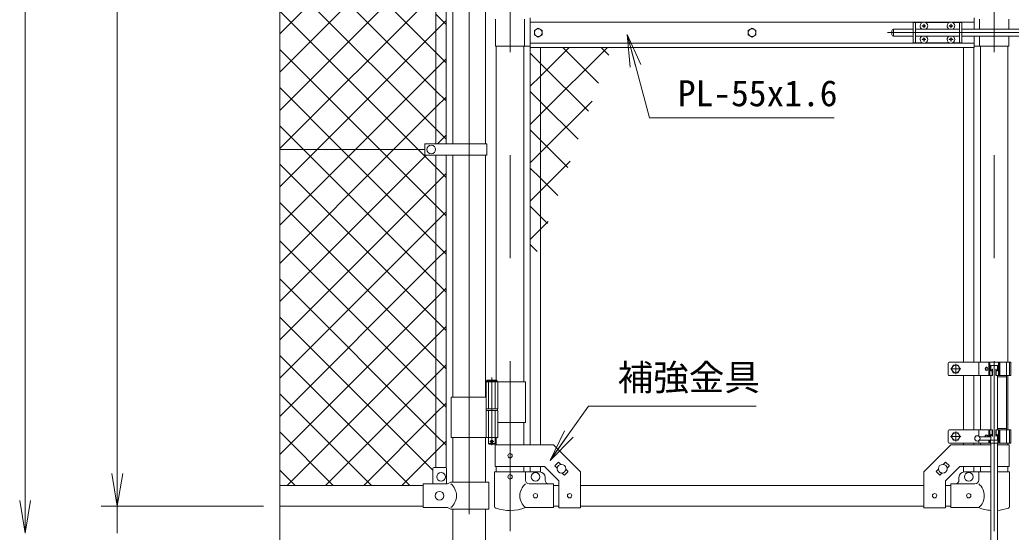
# Model space of a CAD drawing. Units: millimetres, scale not verified. Extents: x -6300 to 6300, y -4455 to 4455.
# Drawn here: x 273 to 2104, y -854 to 93 of the extents above; entities that cross this region are included whole.
import ezdxf
from ezdxf.enums import TextEntityAlignment as Align

# ---------------------------------------------------------------- set-up
doc = ezdxf.new("R2010")
doc.units = ezdxf.units.MM
doc.header["$LTSCALE"] = 30
for name, pattern in [('DASHED', [7.5, 6, -1.5]), ('USER1', [50.8, 31.75, -6.35, 6.35, -6.35]), ('USER2', [0.375, 0.25, -0.125])]:
    doc.linetypes.add(name, pattern=pattern)
for name, color, linetype, lineweight in [('0-0_D-STR-TXT', 7, 'Continuous', 9), ('0-3_D-BMK', 2, 'USER1', 13), ('0-4_D-STR1', 1, 'Continuous', 18), ('0-5_D-STR3', 3, 'Continuous', 13), ('0-6_D-STR-DIM', 7, 'Continuous', 9), ('0-7_0', 7, 'Continuous', 9), ('0-B_D-STR2', 7, 'Continuous', 9)]:
    doc.layers.add(name, color=color, linetype=linetype, lineweight=lineweight)
doc.styles.add('ＭＳ ゴシック', font='')
doc.styles.get('ＭＳ ゴシック').set_extended_font_data('MS Gothic')

# ---------------------------------------------------------------- blocks, each defined once
blk = doc.blocks.new('_Open')
at = {"layer": '0-7_0'}
blk.add_line((-30, 5), (0, 0), dxfattribs=at)
blk.add_lwpolyline([(-30, -5), (0, 0), (-30, 0)], dxfattribs=at)

msp = doc.modelspace()

# ---------------------------------------------------------------- linework, layer by layer
at = {"layer": '0-0_D-STR-TXT'}
for points in [[(1776.65, -88.42), (1435.37, -88.42), (1394.86, 63.73)], [(1632.82, -621.57), (1322.76, -621.57), (1252.93, -720.2)]]:
    msp.add_lwpolyline(points, dxfattribs=at)
at = {"layer": '0-3_D-BMK'}
for p, q in [((1102.51, 3179.08), (1102.51, -1266.74)), ((1177.91, 985.57), (1177.91, -852.82)), ((2072.11, 985.57), (2072.11, -852.82)), ((1875.04, 68.84), (2499.49, 68.84)), ((2001.11, -543.16), (2001.11, -562.16)), ((2072.11, -546.16), (2072.11, -852.82)), ((2010.61, -552.66), (1991.61, -552.66)), ((1144.35, -568.74), (1144.35, -693.63)), ((2001.11, -668.16), (2001.11, -687.16)), ((1147.98, -686.66), (1140.73, -686.66)), ((2010.61, -677.66), (1991.61, -677.66))]:
    msp.add_line(p, q, dxfattribs=at)
at = {"layer": '0-4_D-STR1'}
for p, q in [((1072.26, 500.34), (1072.26, -136.66)), ((1132.76, 500.34), (1132.76, -136.66)), ((1152.51, 43.84), (1152.51, -573.66)), ((1203.31, 43.84), (1203.31, -576.66)), ((2046.71, 43.84), (2046.71, -540.16)), ((2097.51, 43.84), (2097.51, -540.16)), ((1072.26, -157.66), (1072.26, -604.66)), ((1072.26, -157.66), (1072.26, -604.66)), ((1132.76, -157.66), (1132.76, -604.66)), ((1132.76, -157.66), (1132.76, -604.66)), ((2046.71, -565.16), (2046.71, -665.16)), ((2097.51, -565.16), (2097.51, -665.16)), ((1203.31, -651.66), (1203.31, -693.11)), ((1072.26, -679.66), (1072.26, -762.06)), ((1072.26, -679.66), (1072.26, -762.06)), ((1132.76, -679.66), (1132.76, -762.06)), ((1132.76, -679.66), (1132.76, -762.06)), ((1152.51, -679.66), (1152.51, -693.11)), ((2046.71, -690.16), (2046.71, -693.11)), ((2097.51, -690.16), (2097.51, -693.11)), ((1152.51, -733.11), (1152.51, -743.16)), ((1203.31, -733.11), (1203.31, -743.16)), ((2046.71, -733.11), (2046.71, -743.16)), ((2097.51, -733.11), (2097.51, -743.16)), ((1017.51, -768.16), (752.51, -768.16)), ((1257.91, -768.16), (1267.91, -768.16)), ((1307.91, -768.16), (1942.11, -768.16)), ((1982.11, -768.16), (1992.11, -768.16)), ((1017.51, -806.16), (752.51, -806.16)), ((1072.26, -812.06), (1072.26, -1256.16)), ((1132.76, -812.06), (1132.76, -1256.16)), ((1257.91, -806.16), (1267.91, -806.16)), ((1307.91, -806.16), (1942.11, -806.16)), ((1982.11, -806.16), (1992.11, -806.16))]:
    msp.add_line(p, q, dxfattribs=at)
at = {"layer": '0-5_D-STR3'}
for p, q in [((1041.01, 500.34), (1041.01, -136.66)), ((1060.01, 500.34), (1060.01, -136.66)), ((1150.91, 93.84), (1150.91, 43.84)), ((1204.91, 93.84), (1204.91, 43.84)), ((1215.01, 41.34), (1215.01, 96.34)), ((2035.01, 75.34), (2035.01, 96.34)), ((2045.11, 93.84), (2045.11, 75.34)), ((2099.11, 93.84), (2099.11, 75.34)), ((2035.01, 88.34), (1215.01, 88.34)), ((1897.61, 75.34), (1886.16, 75.34)), ((1886.16, 75.34), (1886.16, 62.34)), ((1897.46, 75.34), (1922.36, 75.34)), ((1922.36, 87.84), (1922.36, 49.84)), ((1939.76, 87.84), (1922.36, 87.84)), ((1926.86, 87.84), (1926.86, 49.84)), ((1926.86, 75.34), (2007.86, 75.34)), ((1939.21, 80.94), (1939.21, 81.34)), ((1940.51, 80.92), (1939.21, 80.94)), ((1941.97, 84.49), (1941.94, 83.19)), ((1941.97, 78.19), (1941.94, 79.49)), ((1942.76, 84.49), (1941.97, 84.49)), ((1942.76, 78.19), (1941.97, 78.19)), ((1942.76, 84.49), (1942.78, 83.19)), ((1942.76, 78.19), (1942.78, 79.49)), ((1944.21, 81.76), (1945.51, 81.73)), ((1989.76, 87.84), (1944.96, 87.84)), ((1945.51, 81.73), (1945.51, 81.34)), ((1990.51, 81.76), (1989.21, 81.73)), ((1989.21, 81.73), (1989.21, 81.34)), ((1991.97, 84.49), (1991.94, 83.19)), ((1991.97, 78.19), (1991.94, 79.49)), ((1992.76, 84.49), (1991.97, 84.49)), ((1992.76, 78.19), (1991.97, 78.19)), ((1992.76, 84.49), (1992.78, 83.19)), ((1992.76, 78.19), (1992.78, 79.49)), ((1994.21, 80.92), (1995.51, 80.94)), ((2012.36, 87.84), (1994.96, 87.84)), ((1995.51, 80.94), (1995.51, 81.34)), ((2007.86, 87.84), (2007.86, 49.84)), ((2012.36, 87.84), (2012.36, 49.84)), ((2012.36, 75.34), (2193.16, 75.34)), ((1883.16, 72.34), (1883.16, 65.34)), ((1897.61, 62.34), (1886.16, 62.34)), ((1897.46, 62.34), (1922.36, 62.34)), ((1926.86, 62.34), (2007.86, 62.34)), ((1939.21, 55.94), (1939.21, 56.34)), ((1940.51, 55.92), (1939.21, 55.94)), ((1941.97, 59.49), (1941.94, 58.19)), ((1942.76, 59.49), (1941.97, 59.49)), ((1942.76, 59.49), (1942.78, 58.19)), ((1944.21, 56.76), (1945.51, 56.73)), ((1944.21, 55.92), (1945.51, 55.94)), ((1945.51, 56.73), (1945.51, 56.34)), ((1945.51, 55.94), (1945.51, 56.34)), ((1990.51, 56.76), (1989.21, 56.73)), ((1989.21, 56.73), (1989.21, 56.34)), ((1991.97, 59.49), (1991.94, 58.19)), ((1992.76, 59.49), (1991.97, 59.49)), ((1992.76, 59.49), (1992.78, 58.19)), ((1994.21, 56.76), (1995.51, 56.73)), ((1994.21, 55.92), (1995.51, 55.94)), ((1995.51, 56.73), (1995.51, 56.34)), ((1995.51, 55.94), (1995.51, 56.34)), ((2012.36, 62.34), (2193.16, 62.34)), ((2035.01, 41.34), (2035.01, 62.34)), ((2045.11, 62.34), (2045.11, 43.84)), ((2099.11, 62.34), (2099.11, 43.84)), ((1150.91, 43.84), (1215.01, 43.84)), ((2035.01, 49.34), (1215.01, 49.34)), ((2035.01, 41.34), (1215.01, 41.34)), ((1215.41, 41.34), (1215.41, -693.11)), ((1234.41, 41.34), (1234.41, -693.11)), ((1939.76, 49.84), (1922.36, 49.84)), ((1941.97, 53.19), (1941.94, 54.49)), ((1942.76, 53.19), (1941.97, 53.19)), ((1942.76, 53.19), (1942.78, 54.49)), ((1989.76, 49.84), (1944.96, 49.84)), ((1991.97, 53.19), (1991.94, 54.49)), ((1992.76, 53.19), (1991.97, 53.19)), ((1992.76, 53.19), (1992.78, 54.49)), ((2012.36, 49.84), (1994.96, 49.84)), ((2015.61, 41.34), (2015.61, -540.16)), ((2034.61, 41.34), (2034.61, -540.16)), ((2099.11, 43.84), (2035.01, 43.84)), ((1020.51, -136.66), (1020.51, -157.66)), ((1135.31, -136.66), (1020.51, -136.66)), ((1135.31, -136.66), (1135.31, -157.66)), ((752.51, -147.16), (1020.51, -147.16)), ((1135.31, -157.66), (1020.51, -157.66)), ((1041.01, -735.06), (1041.01, -157.66)), ((1060.01, -735.74), (1060.01, -157.66)), ((1987.11, -542.16), (1987.11, -563.16)), ((2102.71, -540.16), (1989.11, -540.16)), ((2043.81, -540.16), (2043.81, -565.16)), ((2062.11, -540.16), (2062.11, -565.16)), ((2064.01, -540.16), (2064.01, -565.16)), ((2080.21, -546.16), (2064.01, -546.16)), ((2065.61, -553.16), (2065.61, -546.16)), ((2066.11, -546.16), (2066.11, -555.18)), ((2078.11, -546.16), (2078.11, -555.18)), ((2078.61, -546.16), (2078.61, -553.16)), ((2080.21, -540.16), (2080.21, -565.16)), ((2082.11, -540.16), (2082.11, -565.16)), ((2082.35, -540.16), (2082.35, -565.16)), ((2094.81, -540.16), (2094.81, -690.16)), ((2100.41, -540.16), (2100.41, -565.16)), ((2102.71, -540.16), (2102.71, -565.16)), ((2069.3, -565.16), (1989.11, -565.16)), ((2015.61, -565.16), (2015.61, -665.16)), ((2034.61, -565.16), (2034.61, -665.16)), ((2066.11, -565.16), (2066.11, -665.16)), ((2068.61, -553.16), (2068.61, -565.16)), ((2068.61, -553.16), (2069.3, -553.16)), ((2069.3, -553.16), (2069.3, -565.16)), ((2074.92, -553.16), (2074.92, -565.16)), ((2075.61, -553.16), (2074.92, -553.16)), ((2102.71, -565.16), (2074.92, -565.16)), ((2075.61, -553.16), (2075.61, -565.16)), ((2078.11, -565.16), (2078.11, -665.16)), ((2094.81, -567.46), (2078.11, -567.46)), ((1133.55, -576.66), (1133.55, -626.66)), ((1206.46, -576.66), (1133.55, -576.66)), ((1134.35, -574.66), (1135.35, -573.66)), ((1134.35, -574.66), (1134.35, -576.66)), ((1134.35, -574.66), (1154.35, -574.66)), ((1153.35, -573.66), (1135.35, -573.66)), ((1155.15, -576.66), (1155.15, -626.66)), ((1206.46, -576.66), (1206.46, -651.66)), ((1133.55, -604.66), (1069.21, -604.66)), ((1069.21, -604.66), (1069.21, -679.66)), ((1155.15, -626.66), (1133.55, -626.66)), ((1155.15, -629.66), (1133.55, -629.66)), ((1133.55, -629.66), (1133.55, -679.66)), ((1133.85, -626.66), (1133.85, -629.66)), ((1154.85, -629.66), (1133.85, -629.66)), ((1154.85, -626.66), (1154.85, -629.66)), ((1155.15, -629.66), (1155.15, -679.66)), ((1206.46, -651.66), (1155.26, -651.66)), ((1987.11, -667.16), (1987.11, -688.16)), ((2069.3, -665.16), (1989.11, -665.16)), ((2043.81, -665.16), (2043.81, -676.95)), ((2062.11, -678.16), (2062.11, -665.16)), ((2064.01, -678.16), (2064.01, -665.16)), ((2065.61, -677.16), (2065.61, -678.16)), ((2066.11, -675.15), (2066.11, -684.16)), ((2068.61, -677.16), (2068.61, -665.16)), ((2068.61, -677.16), (2069.3, -677.16)), ((2069.3, -677.16), (2069.3, -665.16)), ((2102.71, -665.16), (2074.92, -665.16)), ((2074.92, -677.16), (2074.92, -665.16)), ((2075.61, -677.16), (2074.92, -677.16)), ((2075.61, -677.16), (2075.61, -665.16)), ((2094.81, -662.86), (2078.11, -662.86)), ((2078.11, -675.15), (2078.11, -684.16)), ((2078.61, -690.16), (2078.61, -677.16)), ((2080.21, -690.16), (2080.21, -665.16)), ((2082.11, -690.16), (2082.11, -665.16)), ((2082.35, -665.16), (2082.35, -690.16)), ((2100.41, -665.16), (2100.41, -690.16)), ((2102.71, -665.16), (2102.71, -690.16)), ((1155.15, -679.66), (1069.21, -679.66)), ((1139.35, -691.66), (1138.35, -690.66)), ((1149.35, -691.66), (1139.35, -691.66)), ((1149.35, -691.66), (1150.35, -690.66)), ((1150.21, -733.11), (1150.21, -693.11)), ((1150.35, -679.66), (1150.35, -690.66)), ((2102.71, -690.16), (1989.11, -690.16)), ((2015.61, -690.16), (2015.61, -693.11)), ((2034.61, -690.16), (2034.61, -693.11)), ((2043.81, -685.37), (2043.81, -690.16)), ((2066.11, -678.16), (2045.11, -678.16)), ((2066.11, -684.16), (2045.11, -684.16)), ((2062.11, -690.16), (2062.11, -684.16)), ((2066.11, -684.16), (2064.01, -684.16)), ((2064.01, -690.16), (2064.01, -684.16)), ((2064.01, -684.16), (2078.61, -684.16)), ((2065.61, -684.16), (2065.61, -690.16)), ((2066.11, -690.16), (2066.11, -939.16)), ((2078.11, -690.16), (2078.11, -939.16)), ((2099.81, -693.11), (2078.11, -693.11)), ((2099.81, -733.11), (2099.81, -693.11)), ((1261.24, -731.1), (1266.9, -725.44)), ((1268.32, -725.44), (1272.03, -729.16)), ((1981.71, -725.44), (1977.99, -729.16)), ((1988.78, -731.1), (1983.12, -725.44)), ((1035.51, -737.06), (1035.51, -765.06)), ((1058.51, -735.06), (1037.51, -735.06)), ((1060.51, -737.06), (1060.51, -765.06)), ((1149.36, -743.16), (1206.46, -743.16)), ((1149.36, -743.16), (1149.36, -806.85)), ((1150.21, -733.11), (1241.34, -733.11)), ((1206.46, -743.16), (1206.46, -758.16)), ((1206.46, -743.16), (1232.91, -743.16)), ((1215.41, -733.11), (1215.41, -743.16)), ((1234.41, -733.11), (1234.41, -743.16)), ((1241.34, -733.11), (1267.91, -759.68)), ((1261.24, -732.52), (1264.96, -736.23)), ((1273.79, -745.06), (1277.51, -748.78)), ((1278.92, -748.78), (1284.58, -743.12)), ((1280.86, -737.99), (1284.58, -741.71)), ((1307.91, -809.36), (1307.91, -743.11)), ((1942.11, -809.36), (1942.11, -743.11)), ((1969.16, -737.99), (1965.44, -741.71)), ((1971.1, -748.78), (1965.44, -743.12)), ((1976.23, -745.06), (1972.52, -748.78)), ((2008.68, -733.11), (1982.11, -759.68)), ((1988.78, -732.52), (1985.06, -736.23)), ((2066.11, -733.11), (2008.68, -733.11)), ((2015.61, -733.11), (2015.61, -743.16)), ((2034.61, -733.11), (2034.61, -743.16)), ((2043.56, -743.16), (2043.56, -758.16)), ((2099.81, -733.11), (2078.11, -733.11)), ((2100.66, -743.16), (2078.11, -743.16)), ((2100.66, -743.16), (2100.66, -806.85)), ((1062.71, -765.06), (1017.51, -765.06)), ((1017.51, -809.06), (1017.51, -765.06)), ((1062.71, -765.06), (1068.71, -762.06)), ((1138.61, -762.06), (1068.71, -762.06)), ((1138.61, -762.06), (1138.61, -812.06)), ((1257.91, -765.16), (1213.46, -765.16)), ((1242.91, -758.16), (1242.91, -753.16)), ((1257.91, -809.16), (1257.91, -765.16)), ((1267.91, -809.36), (1267.91, -759.68)), ((1982.11, -809.36), (1982.11, -759.68)), ((1992.11, -765.16), (2036.56, -765.16)), ((1992.11, -809.16), (1992.11, -765.16)), ((2007.11, -758.16), (2007.11, -753.16)), ((1062.71, -809.06), (1017.51, -809.06)), ((1062.71, -809.06), (1068.71, -812.06)), ((1138.61, -812.06), (1068.71, -812.06)), ((1257.91, -809.16), (1206.46, -809.16)), ((1267.91, -809.36), (1307.91, -809.36)), ((1982.11, -809.36), (1942.11, -809.36)), ((1992.11, -809.16), (2043.56, -809.16))]:
    msp.add_line(p, q, dxfattribs=at)
at = {"layer": '0-5_D-STR3', "linetype": 'USER2'}
msp.add_line((2082.35, -565.16), (2096.35, -565.16), dxfattribs=at)
at = {"layer": '0-5_D-STR3', "linetype": 'DASHED'}
for p, q in [((1138.05, -576.66), (1138.05, -626.66)), ((1150.65, -576.66), (1150.65, -626.66)), ((1138.05, -629.66), (1138.05, -679.66)), ((1150.65, -629.66), (1150.65, -679.66))]:
    msp.add_line(p, q, dxfattribs=at)
at = {"layer": '0-5_D-STR3'}
for points in [[(1230.01, 76.94), (1237.03, 72.89), (1237.03, 64.79), (1230.01, 60.74), (1223, 64.79), (1223, 72.89)], [(1625.01, 76.94), (1632.03, 72.89), (1632.03, 64.79), (1625.01, 60.74), (1618, 64.79), (1618, 72.89)], [(2005.16, -545.65), (2009.21, -552.66), (2005.16, -559.68), (1997.06, -559.68), (1993.01, -552.66), (1997.06, -545.65)], [(2005.16, -670.65), (2009.21, -677.66), (2005.16, -684.68), (1997.06, -684.68), (1993.01, -677.66), (1997.06, -670.65)]]:
    msp.add_lwpolyline(points, close=True, dxfattribs=at)
for points in [[(1940.51, 81.76), (1939.21, 81.73), (1939.21, 81.34)], [(1944.21, 80.92), (1945.51, 80.94), (1945.51, 81.34)], [(1990.51, 80.92), (1989.21, 80.94), (1989.21, 81.34)], [(1994.21, 81.76), (1995.51, 81.73), (1995.51, 81.34)], [(1940.51, 56.76), (1939.21, 56.73), (1939.21, 56.34)], [(1990.51, 55.92), (1989.21, 55.94), (1989.21, 56.34)], [(1153.35, -573.66), (1154.35, -574.66), (1154.35, -576.66)], [(1138.35, -679.66), (1138.35, -690.66), (1150.35, -690.66)], [(1150.21, -693.11), (1257.91, -693.11), (1307.91, -743.11)], [(2066.11, -693.11), (1992.11, -693.11), (1942.11, -743.11)], [(2066.11, -743.16), (2043.56, -743.16), (2017.11, -743.16)]]:
    msp.add_lwpolyline(points, dxfattribs=at)
for centre, radius in [((1230.01, 68.84), 7.03), ((1625.01, 68.84), 7.03), ((1032.51, -147.16), 8), ((2001.11, -552.66), 7.03), ((2001.11, -677.66), 7.03), ((2041.11, -681.16), 5), ((1144.35, -686.66), 2.5), ((1177.91, -713.11), 4), ((1272.91, -737.11), 8), ((1977.11, -737.11), 8), ((1050.51, -752.06), 8), ((1177.91, -752.16), 4), ((1224.91, -752.16), 8), ((2025.11, -752.16), 8), ((1047.51, -787.06), 8), ((1224.91, -787.16), 4), ((1287.91, -787.11), 4), ((1962.11, -787.11), 4), ((2025.11, -787.16), 4)]:
    msp.add_circle(centre, radius, dxfattribs=at)
for centre, radius, start, end in [((1886.16, 72.34), 3, 90, 180), ((1942.36, 81.34), 7, 0, 180), ((1942.36, 81.34), 7, 180, 238.99728), ((1940.46, 83.24), 1.49, 270, 0), ((1940.46, 79.43), 1.49, 0, 90), ((1944.27, 83.24), 1.49, 180, 270), ((1944.27, 79.43), 1.49, 90, 180), ((1942.36, 81.34), 7, 301.00272, 0), ((1992.36, 81.34), 7, 0, 180), ((1992.36, 81.34), 7, 180, 238.99728), ((1990.46, 83.24), 1.49, 270, 0), ((1990.46, 79.43), 1.49, 0, 90), ((1994.27, 83.24), 1.49, 180, 270), ((1994.27, 79.43), 1.49, 90, 180), ((1992.36, 81.34), 7, 301.00272, 0), ((1886.16, 65.34), 3, 180, 270), ((1942.36, 56.34), 7, 121.00272, 180), ((1942.36, 56.34), 7, 180, 0), ((1940.46, 58.24), 1.49, 270, 0), ((1940.46, 54.43), 1.49, 0, 90), ((1944.27, 58.24), 1.49, 180, 270), ((1944.27, 54.43), 1.49, 90, 180), ((1942.36, 56.34), 7, 0, 58.99728), ((1992.36, 56.34), 7, 121.00272, 180), ((1992.36, 56.34), 7, 180, 0), ((1990.46, 58.24), 1.49, 270, 0), ((1990.46, 54.43), 1.49, 0, 90), ((1994.27, 58.24), 1.49, 180, 270), ((1994.27, 54.43), 1.49, 90, 180), ((1992.36, 56.34), 7, 0, 58.99728), ((1989.11, -542.16), 2, 90, 180), ((1989.11, -563.16), 2, 180, 270), ((1989.11, -667.16), 2, 90, 180), ((1989.11, -688.16), 2, 180, 270), ((1261.95, -731.81), 1, 135, 225), ((1267.61, -726.15), 1, 45, 135), ((1982.42, -726.15), 1, 45, 135), ((1988.07, -731.81), 1, 315, 45), ((1037.51, -737.06), 2, 90, 180), ((1058.51, -737.06), 2, 0, 90), ((1232.91, -753.16), 10, 0, 90), ((1278.22, -748.07), 1, 225, 315), ((1283.87, -742.41), 1, 315, 45), ((1966.15, -742.41), 1, 135, 225), ((1971.81, -748.07), 1, 225, 315), ((2017.11, -753.16), 10, 90, 180), ((1050.13, -787.06), 28.8, 310.19176, 49.80824), ((1224.66, -787.16), 28.55, 129.59418, 230.40582), ((1213.46, -758.16), 7, 180, 270), ((1249.91, -758.16), 7, 180, 270), ((2000.11, -758.16), 7, 270, 0), ((2036.56, -758.16), 7, 270, 0), ((2025.37, -787.16), 28.55, 309.59418, 50.40582), ((1152.66, -806.85), 3.3, 180, 250.77949), ((1177.91, -734.43), 80, 250.77949, 290.9084), ((2072.11, -734.43), 80, 249.0916, 265.69878), ((2072.11, -734.43), 80, 274.30122, 289.22051), ((2097.36, -806.85), 3.3, 289.22051, 0)]:
    msp.add_arc(centre, radius, start, end, dxfattribs=at)
msp.add_ellipse((2057.96, -552.66), major_axis=(0, 3), ratio=0.839449, dxfattribs=at)
for centre, major_axis, ratio, start_param, end_param in [((2059.12, -552.66), (0, -3), 0.839449, 3.3733968, 6.0513812), ((2066.31, -553.12), (0, -3), 0.766727, 4.7027468, 7.8414058), ((2067.46, -553.12), (0, -3), 0.615242, 4.7027468, 6.0032469), ((2077.91, -553.12), (0, -3), 0.766727, 4.7249648, 7.8636238), ((2076.77, -553.12), (0, -3), 0.615242, 0.2799384, 1.5804385), ((2057.96, -677.66), (0, -3), 0.839449, 1.4033482, 4.8798371), ((2059.12, -677.66), (0, -3), 0.839449, 3.3733968, 4.8798371), ((2066.31, -677.2), (0, 3), 0.766727, 4.7249648, 7.8636238), ((2067.46, -677.2), (0, 3), 0.615242, 0.2799384, 1.5804385), ((2077.91, -677.2), (0, 3), 0.766727, 4.7027468, 7.8414058), ((2076.77, -677.2), (0, 3), 0.615242, 4.7027468, 6.0032469)]:
    msp.add_ellipse(centre, major_axis=major_axis, ratio=ratio, start_param=start_param, end_param=end_param, dxfattribs=at)
at = {"layer": '0-6_D-STR-DIM'}
for p, q in [((282.51, -796.16), (282.51, 3083.84)), ((452.51, -746.16), (452.51, 3083.84)), ((752.51, -949.16), (752.51, 1143.19)), ((452.51, -746.16), (452.51, -686.16)), ((722.51, -806.16), (422.51, -806.16)), ((722.51, -806.16), (422.51, -806.16)), ((452.51, -856.16), (452.51, -806.16))]:
    msp.add_line(p, q, dxfattribs=at)
at = {"layer": '0-B_D-STR2'}
for p, q in [((752.51, 66.67), (1041.01, 355.17)), ((1041.01, 32.25), (752.51, 320.75)), ((752.51, -4.04), (1041.01, 284.46)), ((1041.01, -38.46), (752.51, 250.04)), ((752.51, -74.76), (1041.01, 213.74)), ((1041.01, -109.17), (752.51, 179.33)), ((752.51, -145.47), (1041.01, 143.03)), ((1008.29, -147.16), (752.51, 108.62)), ((1060.01, 83.96), (1041.01, 102.96)), ((1041.01, 72.32), (1060.01, 91.32)), ((821.53, -147.16), (1041.01, 72.32)), ((937.58, -147.16), (752.51, 37.9)), ((1215.41, 40.36), (1216.39, 41.34)), ((1341.5, -24.6), (1275.57, 41.34)), ((1360.37, 27.24), (1346.28, 41.34)), ((1060.01, 13.25), (1041.01, 32.25)), ((1041.01, 1.61), (1060.01, 20.61)), ((1234.41, 11.78), (1215.41, 30.78)), ((892.24, -147.16), (1041.01, 1.61)), ((1322.63, -76.44), (1234.41, 11.78)), ((866.87, -147.16), (752.51, -32.81)), ((1060.01, -57.46), (1041.01, -38.46)), ((1041.01, -69.1), (1060.01, -50.1)), ((1234.41, -58.93), (1215.41, -39.93)), ((962.95, -147.16), (1041.01, -69.1)), ((1234.41, -152.77), (1329.44, -57.75)), ((1303.76, -128.28), (1234.41, -58.93)), ((796.16, -147.16), (752.51, -103.52)), ((1060.01, -128.17), (1041.01, -109.17)), ((1044.16, -136.66), (1060.01, -120.81)), ((1234.41, -129.64), (1215.41, -110.64)), ((1284.9, -180.12), (1234.41, -129.64)), ((752.51, -216.18), (821.53, -147.16)), ((752.51, -286.89), (892.24, -147.16)), ((752.51, -357.6), (962.95, -147.16)), ((752.51, -428.31), (1023.16, -157.66)), ((1041.01, -392.02), (796.16, -147.16)), ((1041.01, -321.31), (866.87, -147.16)), ((1041.01, -250.6), (937.58, -147.16)), ((1041.01, -179.88), (1008.29, -147.16)), ((1215.41, -171.77), (1234.41, -152.77)), ((1041.01, -462.73), (752.51, -174.23)), ((1060.01, -198.88), (1041.01, -179.88)), ((1234.41, -200.35), (1215.41, -181.35)), ((1234.41, -223.48), (1288.97, -168.92)), ((1041.01, -210.52), (1060.01, -191.52)), ((1266.03, -231.97), (1234.41, -200.35)), ((752.51, -499.02), (1041.01, -210.52)), ((1215.41, -242.48), (1234.41, -223.48)), ((1041.01, -533.44), (752.51, -244.94)), ((1060.01, -269.6), (1041.01, -250.6)), ((1234.41, -271.06), (1215.41, -252.06)), ((1041.01, -281.23), (1060.01, -262.23)), ((1247.16, -283.81), (1234.41, -271.06)), ((752.51, -569.73), (1041.01, -281.23)), ((1234.41, -294.2), (1248.51, -280.1)), ((1215.41, -313.2), (1234.41, -294.2)), ((1041.01, -604.15), (752.51, -315.65)), ((1060.01, -340.31), (1041.01, -321.31)), ((1228.29, -335.65), (1215.41, -322.77)), ((1041.01, -351.94), (1060.01, -332.94)), ((752.51, -640.44), (1041.01, -351.94)), ((1041.01, -674.86), (752.51, -386.36)), ((1060.01, -411.02), (1041.01, -392.02)), ((1041.01, -422.65), (1060.01, -403.65)), ((752.51, -711.15), (1041.01, -422.65)), ((1035.51, -740.07), (752.51, -457.07)), ((1060.01, -481.73), (1041.01, -462.73)), ((1041.01, -493.36), (1060.01, -474.36)), ((766.21, -768.16), (1041.01, -493.36)), ((992.89, -768.16), (752.51, -527.78)), ((1060.01, -552.44), (1041.01, -533.44)), ((1041.01, -564.07), (1060.01, -545.07)), ((836.92, -768.16), (1041.01, -564.07)), ((922.18, -768.16), (752.51, -598.49)), ((1060.01, -623.15), (1041.01, -604.15)), ((1041.01, -634.78), (1060.01, -615.78)), ((907.63, -768.16), (1041.01, -634.78)), ((851.47, -768.16), (752.51, -669.2)), ((1060.01, -693.86), (1041.01, -674.86)), ((1041.01, -705.49), (1060.01, -686.49)), ((978.34, -768.16), (1041.01, -705.49)), ((780.76, -768.16), (752.51, -739.91))]:
    msp.add_line(p, q, dxfattribs=at)
for points in [[(1215.41, -30.35), (1234.41, -11.35), (1287.1, 41.34)], [(1215.41, -101.06), (1234.41, -82.06), (1357.81, 41.34)]]:
    msp.add_lwpolyline(points, dxfattribs=at)

# ---------------------------------------------------------------- block references
at = {"layer": '0-0_D-STR-TXT', "xscale": 2, "yscale": 2}
for p, rotation in [((1394.34, 65.66), 104.91069), ((1251.78, -721.84), 234.70328)]:
    msp.add_blockref('_Open', p, dxfattribs=dict(at, rotation=rotation))
at = {"layer": '0-6_D-STR-DIM', "xscale": 2, "yscale": 2, "rotation": 270}
for p in [(452.51, -806.16), (452.51, -806.16), (282.51, -856.16)]:
    msp.add_blockref('_Open', p, dxfattribs=at)

# ---------------------------------------------------------------- texts
at = {"layer": '0-0_D-STR-TXT', "style": 'ＭＳ ゴシック'}
for s, p in [('PL-55x1.6', (1487.82, -81.67)), ('補強金具', (1376.73, -606.96))]:
    msp.add_text(s, height=48.17, dxfattribs=at).set_placement(p, align=Align.BOTTOM_LEFT)

doc.saveas('drawing.dxf')
